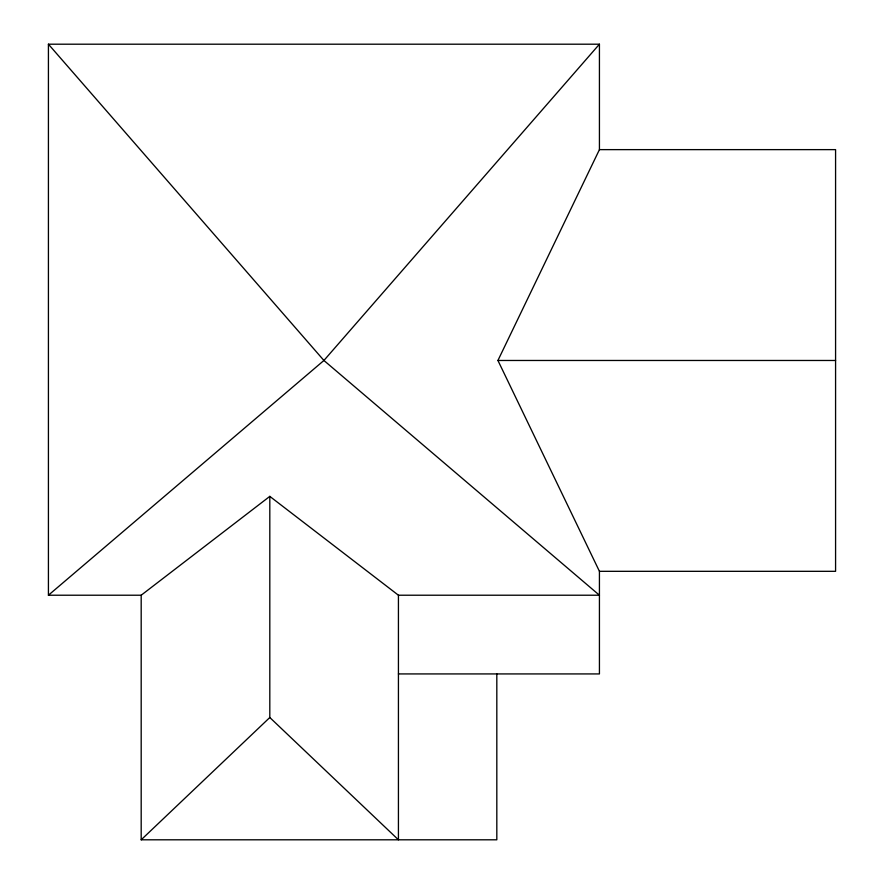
<?xml version="1.0" encoding="UTF-8"?>
<svg xmlns="http://www.w3.org/2000/svg" width="884" height="884" viewBox="0 0 884 884"><rect width="100%" height="100%" fill="white"/><g stroke="black" fill="none" stroke-linecap="round" stroke-linejoin="round"><path stroke-width="1.33" d="M398.43 673.928L599.429 673.928L599.429 571.318L497.935 360.473L599.429 149.628L599.429 44.2L48.421 44.2L48.421 595.219L141.186 595.219L269.808 496.377L398.43 595.219L599.429 595.219L323.92 360.473L48.421 44.2M599.429 44.2L323.92 360.473L48.421 595.219M141.186 595.219L141.186 839.8L269.808 717.51L269.808 496.377M599.429 149.628L835.579 149.628L835.579 571.318L599.429 571.318M497.935 360.473L835.579 360.473M141.186 839.8L496.819 839.8L496.819 673.928M269.808 717.51L398.43 839.8L398.43 595.219"/></g></svg>
